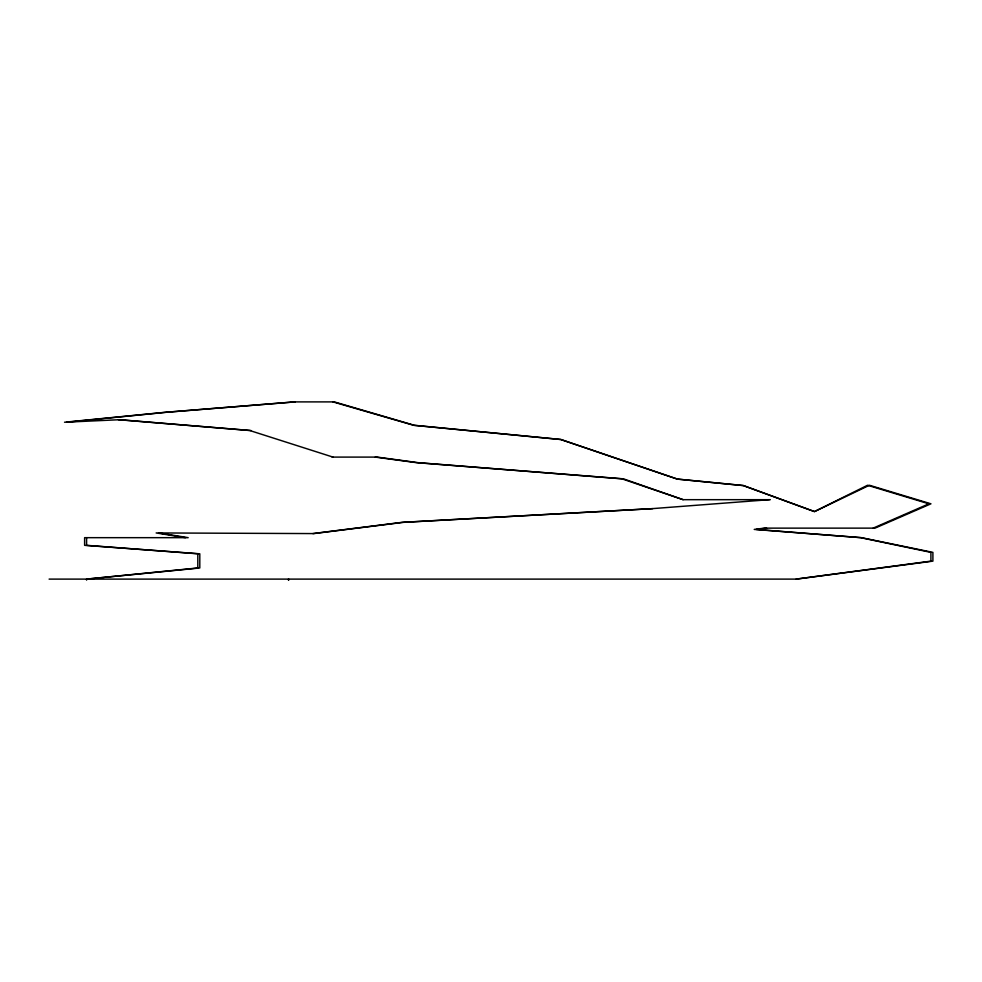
<?xml version="1.0" encoding="UTF-8"?>
<svg xmlns="http://www.w3.org/2000/svg" width="982" height="982" viewBox="0 0 982 982"><rect width="100%" height="100%" fill="white"/><g stroke="black" fill="none" stroke-linecap="round" stroke-linejoin="round"><path stroke-width="1.47" d="M873.17 528.132L928.911 503.815L867.536 485.255L814.434 511.585L743.325 485.562L677.298 479.106L560.906 439.506L414.465 425.316L334.261 401.896L294.44 401.896L165.921 412.317L66.715 422.235M796.12 579.11L932.9 561.139L932.9 552.375L861.386 537.657L754.225 529.421L764.462 528.132L875.011 528.132L930.948 503.815L869.414 485.255L814.508 511.585L743.337 485.562L677.494 479.106L560.759 439.506L413.741 425.316L332.972 401.896M312.877 533.582L401.945 522.363L652.711 508.651M766.574 528.132L756.336 529.421L860.613 537.657L930.911 552.375L930.911 561.139L796.304 579.11L49.1 579.11M86.6 580.104L86.6 579.11L197.812 567.977L197.812 553.799L86.6 545.329L86.6 537.67M86.6 579.11L199.8 567.977L199.8 553.799L84.612 545.329L84.612 537.67L188.176 537.67L158.667 532.944M295.128 401.896L165.111 412.317L64.53 422.235L119.767 419.707L249.821 430.533L332.972 457.096M769.348 499.678L652.158 508.651L403.16 522.363L313.724 533.582L156.15 532.944L185.426 537.67M332.088 457.096L377.137 457.096L417.988 462.657L621.95 478.835L683.165 499.678L770.354 499.678M118.343 419.707L250.999 430.533M375.271 457.096L416.442 462.657L623.423 478.835L683.104 499.678M288.72 579.11L288.72 580.104M288.426 579.11L288.426 580.104"/></g></svg>
